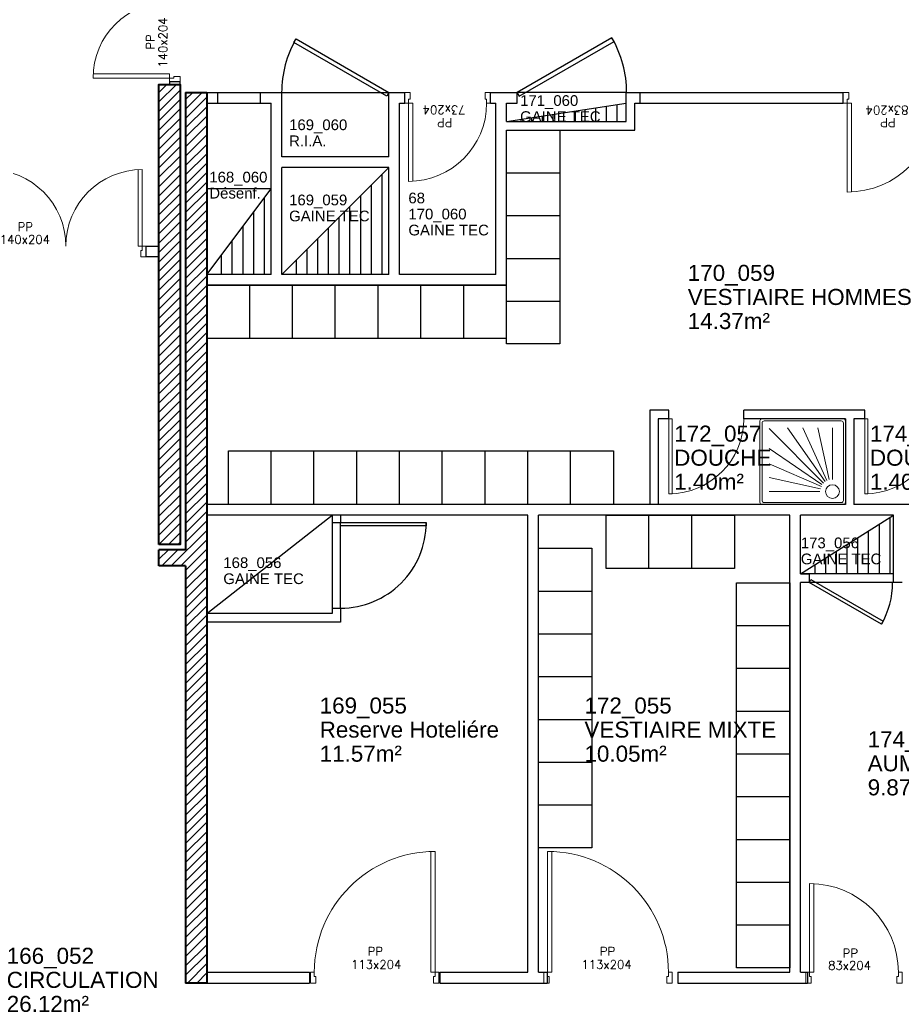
# Model space of a CAD drawing. Header units: millimetres. Extents: x -11 to 211, y -5 to 120.
# Drawn here: x 165.65 to 173.9, y 52.05 to 61.33 of the extents above; entities that cross this region are included whole.
import ezdxf
from ezdxf.enums import TextEntityAlignment as Align

# ---------------------------------------------------------------- set-up
doc = ezdxf.new("R2010")
doc.units = ezdxf.units.MM
doc.header["$LTSCALE"] = 0.1
doc.header["$MEASUREMENT"] = 0
doc.linetypes.add('CONTINU', pattern=[0])
doc.layers.get('0').update_dxf_attribs({"linetype": 'CONTINUOUS'})
for name, color, linetype in [('A_AGENC', 204, 'CONTINUOUS'), ('A_EQMP', 142, 'CONTINUOUS'), ('A_Etiqu_Gaine', 8, 'CONTINUOUS'), ('A_Etiqu_Gaine_ancien', 8, 'CONTINUOUS'), ('A_Etiqu_Gaine_code', 8, 'CONTINUOUS'), ('A_Etiqu_Local', 8, 'CONTINUOUS'), ('A_HACH_STRUC', 7, 'CONTINUOUS'), ('A_MUR_CLOIS', 7, 'CONTINU')]:
    doc.layers.add(name, color=color, linetype=linetype)
for name, color, linetype, lineweight in [('A_MURS_STRU', 7, 'CONTINU', 40), ('A_PORTE', 8, 'CONTINU', 0), ('A_SANI', 5, 'CONTINU', 0)]:
    doc.layers.add(name, color=color, linetype=linetype, lineweight=lineweight)
doc.styles.add('Attribut', font='arial.ttf')
doc.styles.add('ROMANS8', font='romans8', dxfattribs={"height": 10})

# ---------------------------------------------------------------- blocks, each defined once
blk = doc.blocks.new('A_Etiqu_Local')
at = {"style": 'Attribut', "flags": 1}
for tag, p in [('CODE_HOPITAL', (-0.4463, 1.632)), ('CODE_SITE', (-0.4463, 1.407)), ('CODE_BATIMENT', (-0.4463, 1.182)), ('CODE_SECTEUR', (-0.4463, 0.957)), ('CODE_ETAGE', (-0.4463, 0.732)), ('NOM_NORMALISE', (-0.4463, -0.843)), ('SECTEUR_ACTIVITE', (-0.4463, -1.068)), ('SOUS_SECTEUR_ACTIVITE', (-0.4463, -1.293)), ('VOLUME', (-0.4463, -1.518)), ('SERVICE', (-0.4463, -1.743)), ('CODE_UG', (-0.4463, -1.968)), ('CODE_UA', (-0.4463, -2.193)), ('CODE_POLE', (-0.4463, -2.418)), ('OCCUPANT_EXTERNE', (-0.4463, -2.643)), ('DISPONIBILITE', (-0.4463, -2.868)), ('ACCES_HANDICAPES', (-0.4463, -3.093)), ('NATURE_SOL', (-0.4463, -3.318)), ('RISQUE_LABORATOIRE', (-0.4463, -3.543)), ('AMIANTE', (-0.4463, -3.768))]:
    blk.add_attdef(tag, p, '', height=0.15, dxfattribs=at)
at = {"layer": 'A_Etiqu_Local', "style": 'Attribut'}
for tag, p in [('CODE_PIECE', (-0.4463, 0.282)), ('NOM_USAGE', (-0.4463, 0.057)), ('SURFACE', (-0.4463, -0.168))]:
    blk.add_attdef(tag, p, '', height=0.15, dxfattribs=at)
blk = doc.blocks.new('A_Etiqu_Gaine')
at = {"style": 'Attribut', "flags": 1}
for tag, p in [('CODE_HOPITAL', (-0.4323, 0.8651)), ('CODE_SITE', (-0.4323, 0.7151)), ('CODE_BATIMENT', (-0.4323, 0.5651)), ('CODE_SECTEUR', (-0.4323, 0.4151)), ('CODE_ETAGE', (-0.4323, 0.2651)), ('NOM_NORMALISE', (-0.4323, -0.3349)), ('SECTEUR_ACTIVITE', (-0.4323, -0.4849)), ('SOUS_SECTEUR_ACTIVITE', (-0.4323, -0.6349)), ('SURFACE', (-0.4323, -0.7849)), ('CODE_UG', (-0.4323, -0.9349)), ('CODE_POLE', (-0.4323, -1.0849)), ('AMIANTE', (-0.4323, -1.2349))]:
    blk.add_attdef(tag, p, '', height=0.1, dxfattribs=at)
at = {"layer": 'A_Etiqu_Gaine', "style": 'Attribut'}
blk.add_attdef('NOM_USAGE', (-0.4323, -0.1849), '', height=0.1, dxfattribs=at)
at = {"layer": 'A_Etiqu_Gaine_ancien', "style": 'Attribut'}
blk.add_attdef('CODE_PIECE_ANCIEN', (-0.4323, 0.1151), '', height=0.1, dxfattribs=at)
at = {"layer": 'A_Etiqu_Gaine_code', "style": 'Attribut'}
blk.add_attdef('CODE_PIECE', (-0.4323, -0.0349), '', height=0.1, dxfattribs=at)
blk = doc.blocks.new('P140bt10')
for p, q in [((0.035, 0.815), (0.035, 0.1)), ((0.075, 0.8139), (0.075, 0.1)), ((1.425, 0.8139), (1.425, 0.1)), ((1.465, 0.815), (1.465, 0.1)), ((0, 0.1), (0, 0)), ((0, 0.1), (0.035, 0.1)), ((0.035, 0.1), (0.075, 0.1)), ((0.035, 0.1), (0.035, 0.06)), ((1.465, 0.1), (1.425, 0.1)), ((1.465, 0.1), (1.465, 0.06)), ((1.5, 0.1), (1.465, 0.1)), ((1.5, 0.1), (1.5, 0)), ((0, 0), (0.05, 0)), ((0.035, 0.06), (0.05, 0.06)), ((0.05, 0.06), (0.05, 0)), ((1.465, 0.06), (1.45, 0.06)), ((1.45, 0.06), (1.45, 0)), ((1.5, 0), (1.45, 0))]:
    blk.add_line(p, q)
for centre, start, end in [((0.035, 0.1), 0, 90), ((1.465, 0.1), 90, 180)]:
    blk.add_arc(centre, 0.715, start, end)
at = {"style": 'ROMANS8'}
for tag, p in [('DEF', (0.372, 0.2395)), ('DIM', (0.3671, 0.1221))]:
    blk.add_attdef(tag, text='', height=0.08, dxfattribs=at).set_placement(p, align=Align.CENTER)
blk = doc.blocks.new('BATI-10')
for p, q in [((0, 0.1), (0, 0)), ((0, 0.1), (0.035, 0.1)), ((0.035, 0.1), (0.035, 0.06)), ((0, 0), (0.05, 0)), ((0.035, 0.06), (0.05, 0.06)), ((0.05, 0.06), (0.05, 0))]:
    blk.add_line(p, q)
blk = doc.blocks.new('P110bt10')
for p, q in [((0.035, 1.23), (0.035, 0.1)), ((0.075, 1.2293), (0.075, 0.1)), ((0.035, 0.1), (0.075, 0.1))]:
    blk.add_line(p, q)
blk.add_arc((0.035, 0.1), 1.13, 0, 90)
blk.add_blockref('BATI-10', (0, 0))
at = {"xscale": -1}
blk.add_blockref('BATI-10', (1.2, 0), dxfattribs=at)
at = {"style": 'ROMANS8'}
for tag, p in [('DEF', (0.5949, 0.2559)), ('DIM', (0.5864, 0.1335))]:
    blk.add_attdef(tag, text='', height=0.08, dxfattribs=at).set_placement(p, align=Align.CENTER)
blk = doc.blocks.new('P80bt10')
for p, q in [((0.035, 0.93), (0.035, 0.1)), ((0.075, 0.929), (0.075, 0.1)), ((0, 0.1), (0, 0)), ((0, 0.1), (0.035, 0.1)), ((0.035, 0.1), (0.075, 0.1)), ((0.035, 0.1), (0.035, 0.06)), ((0.865, 0.1), (0.865, 0.06)), ((0.9, 0.1), (0.865, 0.1)), ((0.9, 0.1), (0.9, 0)), ((0, 0), (0.05, 0)), ((0.035, 0.06), (0.05, 0.06)), ((0.05, 0.06), (0.05, 0)), ((0.865, 0.06), (0.85, 0.06)), ((0.85, 0.06), (0.85, 0)), ((0.9, 0), (0.85, 0))]:
    blk.add_line(p, q)
blk.add_arc((0.035, 0.1), 0.83, 0, 90)
at = {"style": 'ROMANS8'}
for tag, p in [('DEF', (0.4163, 0.239)), ('DIM', (0.4087, 0.1245))]:
    blk.add_attdef(tag, text='', height=0.08, dxfattribs=at).set_placement(p, align=Align.CENTER)
blk = doc.blocks.new('P70bt10')
for p, q in [((0.035, 0.83), (0.035, 0.1)), ((0.075, 0.8289), (0.075, 0.1)), ((0, 0.1), (0, 0)), ((0, 0.1), (0.035, 0.1)), ((0.035, 0.1), (0.075, 0.1)), ((0.035, 0.1), (0.035, 0.06)), ((0.8, 0.1), (0.765, 0.1)), ((0.765, 0.1), (0.765, 0.06)), ((0.8, 0.1), (0.8, 0)), ((0, 0), (0.05, 0)), ((0.035, 0.06), (0.05, 0.06)), ((0.05, 0.06), (0.05, 0)), ((0.75, 0.06), (0.75, 0)), ((0.765, 0.06), (0.75, 0.06)), ((0.8, 0), (0.75, 0))]:
    blk.add_line(p, q)
blk.add_arc((0.035, 0.1), 0.73, 0, 90)
at = {"style": 'ROMANS8'}
for tag, p in [('DEF', (0.372, 0.2395)), ('DIM', (0.3671, 0.1221))]:
    blk.add_attdef(tag, text='', height=0.08, dxfattribs=at).set_placement(p, align=Align.CENTER)

msp = doc.modelspace()

# ---------------------------------------------------------------- hatches: boundary and pattern name
at = {"layer": 'A_HACH_STRUC'}
h = msp.add_hatch(dxfattribs=at)
h.set_pattern_fill('ANSI31', color=8, scale=0.5, angle=359.76959, style=0)
h.set_pattern_definition([(44.7696, (166.949854, 56.421157), (-0.0440161, 0.0443715), [])])
h.paths.add_polyline_path([(167.1499, 60.7211), (167.0499, 60.7211), (166.9499, 60.7211), (166.9499, 56.4212), (167.1499, 56.4212)])
h = msp.add_hatch(dxfattribs=at)
h.set_pattern_fill('ANSI31', color=8, scale=0.5, angle=359.76959, style=0)
h.set_pattern_definition([(44.7696, (166.949854, 52.321), (-0.0440161, 0.04437154), [])])
h.paths.add_polyline_path([(167.3999, 60.6461), (167.1999, 60.6461), (167.1999, 56.3712), (166.9499, 56.3712), (166.9499, 56.2212), (167.1999, 56.2212), (167.1999, 52.321), (167.3999, 52.321)])

# ---------------------------------------------------------------- linework, layer by layer
at = {"layer": 'A_AGENC', "color": 8, "linetype": 'Continuous'}
for p, q in [((167.4999, 60.6461), (167.9, 60.6461)), ((168.1, 60.6461), (169.1, 60.6461)), ((171.3198, 60.6461), (170.2998, 60.6461)), ((167.4999, 60.5461), (167.9, 60.5461)), ((168.5698, 56.6261), (168.5698, 55.8009)), ((168.6498, 55.8261), (168.6498, 56.6261)), ((173.82, 56.1461), (172.9498, 56.1461)), ((173.82, 56.0661), (172.9498, 56.0661))]:
    msp.add_line(p, q, dxfattribs=at)
for points in [[(169.0816, 60.6142), (168.2134, 61.1154), (168.2322, 61.148), (169.1003, 60.6467)], [(170.319, 60.6128), (171.2056, 61.1247), (171.1864, 61.158), (170.2998, 60.6461)], [(173.0465, 56.0951), (173.7231, 55.7044), (173.7064, 55.6754), (173.0298, 56.0661)]]:
    msp.add_lwpolyline(points, close=True, dxfattribs=at)
msp.add_lwpolyline([(168.6498, 56.6261), (169.4498, 56.6261), (169.4498, 56.5961), (168.6498, 56.5961)], dxfattribs=at)
for centre, radius, start, end in [((169.1003, 60.6467), 1.0025, 150, 179.99999), ((170.2998, 60.6461), 1.0238, 0.00001, 30), ((168.6498, 56.6261), 0.8, 270.00003, 0.00004), ((173.0298, 56.0661), 0.7813, 330.00002, 0.00001)]:
    msp.add_arc(centre, radius, start, end, dxfattribs=at)
at = {"layer": 'A_EQMP', "color": 8, "linetype": 'Continuous'}
for p, q in [((170.1998, 58.2963), (170.1998, 60.2963)), ((170.4998, 53.586), (170.4998, 56.386)), ((172.3498, 52.4636), (172.3498, 56.0636))]:
    msp.add_line(p, q, dxfattribs=at)
for points in [[(170.1998, 60.2963), (170.6998, 60.2963)], [(170.6998, 60.2963), (170.6998, 58.2963), (170.1998, 58.2963)], [(170.1998, 59.8963), (170.6998, 59.8963)], [(170.1998, 59.4963), (170.6998, 59.4963)], [(170.1998, 59.0963), (170.6998, 59.0963)], [(170.1999, 58.3461), (167.3999, 58.3461), (167.3999, 58.8461), (170.1999, 58.8461)], [(167.7999, 58.3461), (167.7999, 58.8461)], [(168.1999, 58.3461), (168.1999, 58.8461)], [(168.5999, 58.3461), (168.5999, 58.8461)], [(168.9999, 58.3461), (168.9999, 58.8461)], [(169.3999, 58.3461), (169.3999, 58.8461)], [(169.7999, 58.3461), (169.7999, 58.8461)], [(170.1998, 58.6963), (170.6998, 58.6963)], [(171.1999, 56.7961), (167.5999, 56.7961), (167.5999, 57.2961), (171.1999, 57.2961)], [(167.9999, 56.7961), (167.9999, 57.2961)], [(168.3999, 56.7961), (168.3999, 57.2961)], [(168.7999, 56.7961), (168.7999, 57.2961)], [(169.1999, 56.7961), (169.1999, 57.2961)], [(169.5999, 56.7961), (169.5999, 57.2961)], [(169.9999, 56.7961), (169.9999, 57.2961)], [(170.3999, 56.7961), (170.3999, 57.2961)], [(170.7999, 56.7961), (170.7999, 57.2961)], [(171.1999, 57.2961), (171.1999, 56.7961)], [(172.3324, 56.1961), (171.1324, 56.1961), (171.1324, 56.6961), (172.3324, 56.6961)], [(171.5324, 56.1961), (171.5324, 56.6961)], [(171.9324, 56.1961), (171.9324, 56.6961)], [(172.3324, 56.6961), (172.3324, 56.1961)], [(170.4998, 56.386), (170.9998, 56.386)], [(170.9998, 56.386), (170.9998, 53.586), (170.4998, 53.586)], [(172.3498, 56.0636), (172.8498, 56.0636)], [(172.8498, 56.0636), (172.8498, 52.4636), (172.3498, 52.4636)], [(170.4998, 55.986), (170.9998, 55.986)], [(170.4998, 55.586), (170.9998, 55.586)], [(172.3498, 55.6636), (172.8498, 55.6636)], [(172.3498, 55.2636), (172.8498, 55.2636)], [(170.4998, 55.186), (170.9998, 55.186)], [(172.3498, 54.8636), (172.8498, 54.8636)], [(170.4998, 54.786), (170.9998, 54.786)], [(172.3498, 54.4636), (172.8498, 54.4636)], [(170.4998, 54.386), (170.9998, 54.386)], [(172.3498, 54.0636), (172.8498, 54.0636)], [(170.4998, 53.986), (170.9998, 53.986)], [(172.3498, 53.6636), (172.8498, 53.6636)], [(172.3498, 53.2636), (172.8498, 53.2636)], [(172.3498, 52.8636), (172.8498, 52.8636)]]:
    msp.add_lwpolyline(points, dxfattribs=at)
at = {"layer": 'A_MUR_CLOIS', "color": 8, "linetype": 'Continuous'}
for p, q in [((167.3999, 60.6461), (167.4999, 60.6461)), ((167.4999, 60.5461), (167.4999, 60.6461)), ((167.9, 60.5461), (167.9, 60.6461)), ((167.9, 60.6461), (168.1, 60.6461)), ((168.1, 60.0461), (168.1, 60.6461)), ((169.1, 60.0461), (169.1, 60.6461)), ((169.1, 60.6461), (169.2498, 60.6461)), ((169.2498, 60.5461), (169.2498, 60.6461)), ((170.0498, 60.5461), (170.0498, 60.6461)), ((170.0498, 60.6461), (170.2998, 60.6461)), ((170.2998, 60.5461), (170.2998, 60.6461)), ((171.3198, 60.6461), (171.4498, 60.6461)), ((171.3198, 60.3763), (171.3198, 60.6461)), ((171.4498, 60.6461), (173.3498, 60.6461)), ((171.4498, 60.5461), (171.4498, 60.6461)), ((173.3498, 60.5461), (173.3498, 60.6461)), ((167.3999, 60.5461), (167.4999, 60.5461)), ((167.9, 60.5461), (168, 60.5461)), ((168, 58.9461), (168, 60.5461)), ((169.2, 58.9461), (169.2, 60.5461)), ((169.2, 60.5461), (169.2499, 60.5461)), ((170.0498, 60.5461), (170.0998, 60.5461)), ((170.0998, 58.9461), (170.0998, 60.5461)), ((170.1998, 60.3763), (171.3198, 60.5461)), ((170.1998, 60.5461), (170.2998, 60.5461)), ((170.1998, 60.3763), (170.1998, 60.5461)), ((171.0335, 60.5027), (171.0335, 60.3763)), ((171.1335, 60.5178), (171.1335, 60.3763)), ((171.2335, 60.533), (171.2335, 60.3763)), ((171.3998, 60.5461), (171.4498, 60.5461)), ((171.3998, 60.2963), (171.3998, 60.5461)), ((171.4498, 60.5461), (173.3498, 60.5461)), ((170.4335, 60.4117), (170.4335, 60.3763)), ((170.5335, 60.4269), (170.5335, 60.3763)), ((170.6335, 60.442), (170.6335, 60.3763)), ((170.7335, 60.4572), (170.7335, 60.3763)), ((170.8335, 60.4724), (170.8335, 60.3763)), ((170.9335, 60.4875), (170.9335, 60.3763)), ((170.1998, 60.3763), (171.3198, 60.3763)), ((170.3335, 60.3966), (170.3335, 60.3763)), ((170.1998, 60.2963), (171.3998, 60.2963)), ((170.1998, 58.8461), (170.1998, 60.2963)), ((169.1, 60.0461), (168.1, 60.0461)), ((168.1, 58.9461), (169.1, 59.9461)), ((168.1, 58.9461), (168.1, 59.9461)), ((169.1, 59.9461), (168.1, 59.9461)), ((169.1, 58.9461), (169.1, 59.9461)), ((169.0337, 59.8798), (169.0337, 58.9461)), ((168.9337, 59.7798), (168.9337, 58.9461)), ((167.3999, 58.9461), (168, 59.7461)), ((168, 59.7461), (167.3999, 59.7461)), ((167.9336, 59.6576), (167.9336, 58.9461)), ((168.8337, 59.6798), (168.8337, 58.9461)), ((168.7337, 59.5798), (168.7337, 58.9461)), ((167.8336, 59.5243), (167.8336, 58.9461)), ((168.6337, 59.4798), (168.6337, 58.9461)), ((167.7336, 59.3909), (167.7336, 58.9461)), ((168.5337, 59.3798), (168.5337, 58.9461)), ((167.6336, 59.2576), (167.6336, 58.9461)), ((168.4337, 59.2798), (168.4337, 58.9461)), ((167.5336, 59.1243), (167.5336, 58.9461)), ((168.3337, 59.1798), (168.3337, 58.9461)), ((168.2337, 59.0798), (168.2337, 58.9461)), ((168, 58.9461), (167.3999, 58.9461)), ((169.1, 58.9461), (168.1, 58.9461)), ((170.0998, 58.9461), (169.2, 58.9461)), ((170.1998, 58.8461), (167.3999, 58.8461)), ((171.7195, 57.6756), (171.5395, 57.6756)), ((171.5395, 57.6756), (171.5395, 56.7961)), ((171.7195, 57.5956), (171.7195, 57.6756)), ((172.4195, 57.5956), (172.4195, 57.6756)), ((173.5496, 57.6756), (172.4195, 57.6756)), ((173.5496, 57.5956), (173.5496, 57.6756)), ((171.7195, 57.5956), (171.6195, 57.5956)), ((171.6195, 57.5956), (171.6195, 56.7961)), ((173.3696, 57.5956), (172.4195, 57.5956)), ((173.3696, 57.5956), (173.3696, 56.7961)), ((173.4496, 57.5956), (173.4496, 56.7961)), ((173.5496, 57.5956), (173.4496, 57.5956)), ((173.3696, 56.7961), (167.3999, 56.7961)), ((175.1998, 56.7961), (173.4496, 56.7961)), ((170.3998, 56.6961), (167.3999, 56.6961)), ((167.3999, 55.7758), (168.5698, 56.6961)), ((168.5698, 56.6961), (168.5698, 56.6261)), ((168.6498, 56.6961), (168.6498, 56.6261)), ((170.3998, 52.421), (170.3998, 56.6961)), ((172.8498, 56.6961), (170.4998, 56.6961)), ((170.4998, 52.421), (170.4998, 56.6961)), ((172.8498, 52.421), (172.8498, 56.6961)), ((172.9498, 56.1461), (173.82, 56.6961)), ((173.82, 56.6961), (172.9498, 56.6961)), ((172.9498, 56.1461), (172.9498, 56.6961)), ((173.82, 56.0661), (173.82, 56.6961)), ((168.5698, 56.6261), (168.6498, 56.6261)), ((173.6835, 56.6098), (173.6835, 56.1461)), ((173.7835, 56.673), (173.7835, 56.1461)), ((173.5835, 56.5466), (173.5835, 56.1461)), ((173.3835, 56.4211), (173.3835, 56.1461)), ((173.4835, 56.4834), (173.4835, 56.1461)), ((173.2835, 56.357), (173.2835, 56.1461)), ((173.0835, 56.2306), (173.0835, 56.1461)), ((173.1835, 56.2938), (173.1835, 56.1461)), ((172.9498, 52.421), (172.9498, 56.0661)), ((173.9, 56.0661), (173.82, 56.0661)), ((168.5698, 55.7758), (167.3999, 55.7758)), ((168.5698, 55.8261), (168.6498, 55.8261)), ((168.5698, 55.8261), (168.5698, 55.7758)), ((168.6498, 55.8261), (168.6498, 55.6958)), ((168.6498, 55.6958), (167.3999, 55.6958)), ((167.3999, 52.421), (168.3582, 52.421)), ((168.3582, 52.421), (168.3582, 52.321)), ((169.578, 52.421), (169.578, 52.321)), ((169.578, 52.421), (170.3998, 52.421)), ((170.4998, 52.421), (170.5811, 52.421)), ((170.5811, 52.421), (170.5811, 52.321)), ((171.8009, 52.421), (172.8498, 52.421)), ((171.8009, 52.421), (171.8009, 52.321)), ((172.9498, 52.421), (173.0148, 52.421)), ((173.0148, 52.421), (173.0148, 52.321)), ((167.3999, 52.321), (168.3582, 52.321)), ((169.578, 52.321), (170.5811, 52.321)), ((171.8009, 52.321), (173.0148, 52.321))]:
    msp.add_line(p, q, dxfattribs=at)
for points in [[(167.0499, 60.7461), (167.0499, 60.7211), (167.1499, 60.7211), (167.1499, 60.7461)], [(166.8309, 59.2114), (166.9509, 59.2114), (166.9509, 59.1114), (166.8309, 59.1114)]]:
    msp.add_lwpolyline(points, close=True, dxfattribs=at)
msp.add_lwpolyline([(172.9498, 56.1461), (173.0298, 56.1461), (173.0298, 56.0661), (172.9498, 56.0661)], dxfattribs=at)
at = {"layer": 'A_MURS_STRU', "color": 8, "linetype": 'Continuous'}
for p, q in [((167.1999, 60.6461), (167.3999, 60.6461)), ((167.1999, 60.6461), (167.1999, 56.3712)), ((167.3999, 60.6461), (167.3999, 52.321)), ((167.1999, 56.3712), (166.9499, 56.3712)), ((166.9499, 56.2212), (166.9499, 56.3712)), ((167.1999, 56.2212), (166.9499, 56.2212)), ((167.1999, 56.2212), (167.1999, 52.321)), ((167.3999, 52.321), (167.1999, 52.321))]:
    msp.add_line(p, q, dxfattribs=at)
msp.add_lwpolyline([(166.9499, 56.4212), (166.9499, 60.7211), (167.1499, 60.7211), (167.1499, 56.4212)], close=True, dxfattribs=at)
at = {"layer": 'A_PORTE', "color": 8, "linetype": 'Continuous'}
for points in [[(171.7195, 57.5956), (171.7195, 56.8956), (171.7495, 56.8956), (171.7495, 57.5956)], [(173.5496, 57.5956), (173.5496, 56.8956), (173.5796, 56.8956), (173.5796, 57.5956)], [(168.6498, 56.6261), (169.4498, 56.6261), (169.4498, 56.5961), (168.6498, 56.5961)]]:
    msp.add_lwpolyline(points, close=True, dxfattribs=at)
for centre in [(171.7195, 57.5956), (173.5496, 57.5956)]:
    msp.add_arc(centre, 0.7, 270, 0, dxfattribs=at)
at = {"layer": 'A_PORTE', "color": 8}
msp.add_arc((168.6498, 56.6261), 0.8, 270.00003, 0.00004, dxfattribs=at)
at = {"layer": 'A_SANI', "color": 8, "linetype": 'Continuous'}
for p, q in [((173.1649, 56.996), (172.6579, 57.5054)), ((173.1795, 57.0106), (172.8285, 57.5103)), ((173.1941, 57.0203), (172.9699, 57.5103)), ((173.2185, 57.0276), (173.1113, 57.5103)), ((173.2478, 57.0301), (173.2478, 57.5103)), ((173.1503, 56.9813), (172.6579, 57.3177)), ((173.1454, 56.9643), (172.6579, 57.1763)), ((173.1356, 56.9423), (172.6579, 57.0471)), ((173.1308, 56.9155), (172.6579, 56.9155))]:
    msp.add_line(p, q, dxfattribs=at)
for points in [[(172.5701, 57.5777), (172.5701, 56.8161, 0.414214), (172.5901, 56.7961), (173.3496, 56.7961, 0.414214), (173.3696, 56.8161), (173.3696, 57.5756)], [(172.5902, 57.5955, 0.436589), (172.5702, 57.5777), (172.5702, 57.5755)]]:
    msp.add_lwpolyline(points, format="xyb", dxfattribs=at)
msp.add_lwpolyline([(173.3497, 57.5956), (172.5872, 57.5956)], dxfattribs=at)
msp.add_lwpolyline([(173.3301, 57.5761), (172.6096, 57.5761, 0.414214), (172.5896, 57.5561), (172.5896, 56.8331, 0.414214), (172.6096, 56.8131), (173.3301, 56.8131, 0.414214), (173.3501, 56.8331), (173.3501, 57.5561, 0.414214)], format="xyb", close=True, dxfattribs=at)
msp.add_circle((173.2478, 56.9155), 0.0647, dxfattribs=at)
msp.add_arc((173.3496, 57.5756), 0.02, 359.92179, 89.9218, dxfattribs=at)

# ---------------------------------------------------------------- block references
at = {"layer": 'A_EQMP', "color": 8, "linetype": 'Continuous'}
ref = msp.add_blockref('A_Etiqu_Local', (172.3413, 58.6036), dxfattribs=at)
ref.add_attrib('CODE_PIECE', '170_059', (171.895, 58.8856), dxfattribs={"layer": 'A_Etiqu_Local', "height": 0.15, "style": 'Attribut'})
ref.add_attrib('NOM_USAGE', 'VESTIAIRE HOMMES', (171.895, 58.6606), dxfattribs={"layer": 'A_Etiqu_Local', "height": 0.15, "style": 'Attribut'})
ref.add_attrib('SURFACE', '14.37m²', (171.895, 58.4356), dxfattribs={"layer": 'A_Etiqu_Local', "height": 0.15, "style": 'Attribut'})
at = {"layer": 'A_Etiqu_Gaine', "color": 8}
for p, values in [((170.7598, 60.5566), {'CODE_PIECE': '171_060', 'NOM_USAGE': 'GAINE TEC'}), ((168.6, 60.3301), {'CODE_PIECE': '169_060', 'NOM_USAGE': 'R.I.A.'}), ((167.8537, 59.8407), {'CODE_PIECE': '168_060', 'NOM_USAGE': 'Désenf.'}), ((168.6, 59.6274), {'CODE_PIECE': '169_059', 'NOM_USAGE': 'GAINE TEC'}), ((169.7152, 59.4957), {'CODE_PIECE': '170_060', 'CODE_PIECE_ANCIEN': '68', 'NOM_USAGE': 'GAINE TEC'}), ((173.3849, 56.4211), {'CODE_PIECE': '173_056', 'NOM_USAGE': 'GAINE TEC'}), ((167.9848, 56.2359), {'CODE_PIECE': '168_056', 'NOM_USAGE': 'GAINE TEC'})]:
    msp.add_blockref('A_Etiqu_Gaine', p, dxfattribs=at).add_auto_attribs(values)
at = {"layer": 'A_Etiqu_Local', "color": 8}
ref = msp.add_blockref('A_Etiqu_Local', (172.2145, 57.1006), dxfattribs=at)
ref.add_attrib('CODE_PIECE', '172_057', (171.7682, 57.3826), dxfattribs={"height": 0.15, "style": 'Attribut'})
ref.add_attrib('NOM_USAGE', 'DOUCHE', (171.7682, 57.1576), dxfattribs={"height": 0.15, "style": 'Attribut'})
ref.add_attrib('SURFACE', '1.40m²', (171.7682, 56.9326), dxfattribs={"height": 0.15, "style": 'Attribut'})
ref = msp.add_blockref('A_Etiqu_Local', (174.0446, 57.1006), dxfattribs=at)
ref.add_attrib('CODE_PIECE', '174_057', (173.5983, 57.3826), dxfattribs={"height": 0.15, "style": 'Attribut'})
ref.add_attrib('NOM_USAGE', 'DOUCHE', (173.5983, 57.1576), dxfattribs={"height": 0.15, "style": 'Attribut'})
ref.add_attrib('SURFACE', '1.40m²', (173.5983, 56.9326), dxfattribs={"height": 0.15, "style": 'Attribut'})
ref = msp.add_blockref('A_Etiqu_Local', (168.8998, 54.5585), dxfattribs=at)
ref.add_attrib('CODE_PIECE', '169_055', (168.4535, 54.8405), dxfattribs={"height": 0.15, "style": 'Attribut'})
ref.add_attrib('NOM_USAGE', 'Reserve Hoteliére', (168.4535, 54.6155), dxfattribs={"height": 0.15, "style": 'Attribut'})
ref.add_attrib('SURFACE', '11.57m²', (168.4535, 54.3905), dxfattribs={"height": 0.15, "style": 'Attribut'})
ref = msp.add_blockref('A_Etiqu_Local', (171.3757, 54.5585), dxfattribs=at)
ref.add_attrib('CODE_PIECE', '172_055', (170.9294, 54.8405), dxfattribs={"height": 0.15, "style": 'Attribut'})
ref.add_attrib('NOM_USAGE', 'VESTIAIRE MIXTE', (170.9294, 54.6155), dxfattribs={"height": 0.15, "style": 'Attribut'})
ref.add_attrib('SURFACE', '10.05m²', (170.9294, 54.3905), dxfattribs={"height": 0.15, "style": 'Attribut'})
ref = msp.add_blockref('A_Etiqu_Local', (174.0239, 54.2435), dxfattribs=at)
ref.add_attrib('CODE_PIECE', '174_054', (173.5776, 54.5255), dxfattribs={"height": 0.15, "style": 'Attribut'})
ref.add_attrib('NOM_USAGE', 'AUMONERIE', (173.5776, 54.3005), dxfattribs={"height": 0.15, "style": 'Attribut'})
ref.add_attrib('SURFACE', '9.87m²', (173.5776, 54.0755), dxfattribs={"height": 0.15, "style": 'Attribut'})
ref = msp.add_blockref('A_Etiqu_Local', (165.974, 52.2188), dxfattribs=at)
ref.add_attrib('CODE_PIECE', '166_052', (165.5276, 52.5008), dxfattribs={"height": 0.15, "style": 'Attribut'})
ref.add_attrib('NOM_USAGE', 'CIRCULATION', (165.5276, 52.2758), dxfattribs={"height": 0.15, "style": 'Attribut'})
ref.add_attrib('SURFACE', '26.12m²', (165.5276, 52.0508), dxfattribs={"height": 0.15, "style": 'Attribut'})
at = {"layer": 'A_PORTE', "color": 8, "rotation": 90}
msp.add_blockref('P140bt10', (167.1499, 60.7469), dxfattribs=at).add_auto_attribs({'DEF': 'PP', 'DIM': '140x204'})
at = {"layer": 'A_PORTE', "color": 8}
ref = msp.add_blockref('P70bt10', (169.2498, 60.6461), dxfattribs=dict(at, xscale=-1, rotation=180))
ref.add_attrib('DEF', 'PP', dxfattribs={"layer": '0', "height": 0.08, "rotation": 180, "style": 'ROMANS8'}).set_placement((169.6218, 60.4066), align=Align.CENTER)
ref.add_attrib('DIM', '73x204', dxfattribs={"layer": '0', "height": 0.08, "rotation": 180, "style": 'ROMANS8'}).set_placement((169.6169, 60.524), align=Align.CENTER)
ref = msp.add_blockref('P80bt10', (173.3498, 60.6461), dxfattribs=dict(at, xscale=-1, rotation=180))
ref.add_attrib('DEF', 'PP', dxfattribs={"layer": '0', "height": 0.08, "rotation": 180, "style": 'ROMANS8'}).set_placement((173.7661, 60.4071), align=Align.CENTER)
ref.add_attrib('DIM', '83x204', dxfattribs={"layer": '0', "height": 0.08, "rotation": 180, "style": 'ROMANS8'}).set_placement((173.7584, 60.5216), align=Align.CENTER)
for name, p, values in [('P140bt10', (165.3299, 59.1114), {'DEF': 'PP', 'DIM': '140x204'}), ('P110bt10', (170.5498, 52.321), {'DEF': 'PP', 'DIM': '113x204'}), ('P80bt10', (172.9998, 52.321), {'DEF': 'PP', 'DIM': '83x204'})]:
    msp.add_blockref(name, p, dxfattribs=at).add_auto_attribs(values)
ref = msp.add_blockref('P110bt10', (169.5681, 52.321), dxfattribs=dict(at, xscale=-1))
ref.add_attrib('DEF', 'PP', dxfattribs={"layer": '0', "height": 0.08, "style": 'ROMANS8'}).set_placement((168.9733, 52.5769), align=Align.CENTER)
ref.add_attrib('DIM', '113x204', dxfattribs={"layer": '0', "height": 0.08, "style": 'ROMANS8'}).set_placement((168.9817, 52.4545), align=Align.CENTER)

doc.saveas('drawing.dxf')
